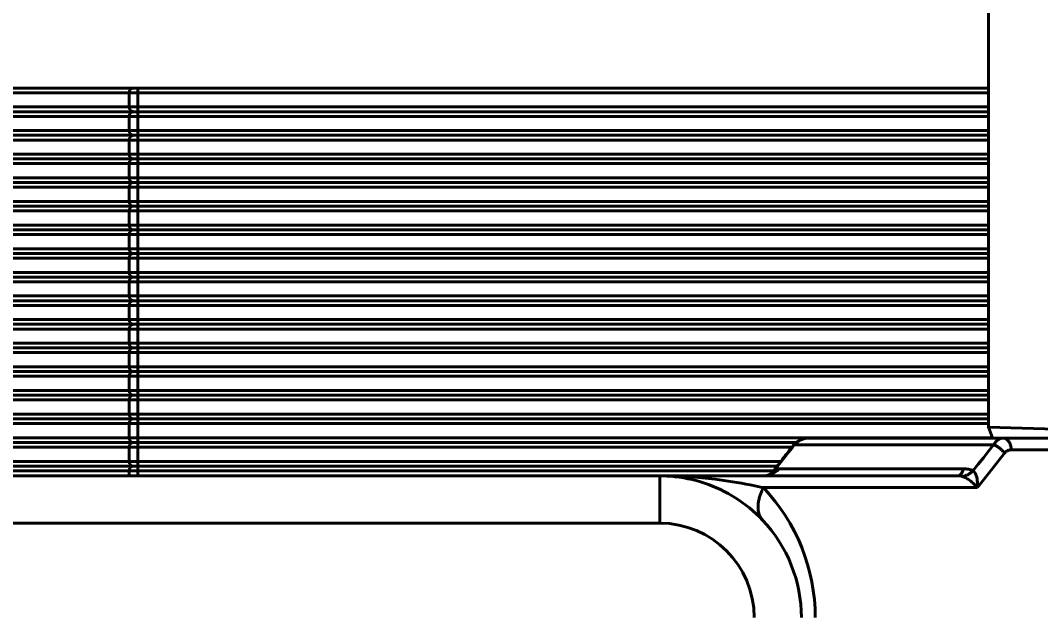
# Model space of a CAD drawing. Header units: millimetres. Extents: x 15 to 415, y 5 to 292.
# Drawn here: x 87.61 to 109.21, y 84.37 to 97.01 of the extents above; entities that cross this region are included whole.
import ezdxf

# ---------------------------------------------------------------- set-up
doc = ezdxf.new("R2010")
doc.units = ezdxf.units.MM
doc.layers.add('Annotations', color=7, linetype='Continuous')
doc.layers.add('Geometries', color=7, linetype='Continuous')
doc.styles.add('Shapr4', font='txt', dxfattribs={"height": 3.3495})
doc.dimstyles.new('ISO-25', dxfattribs={"dimtxt": 2.5, "dimasz": 2.5, "dimexe": 1.25, "dimexo": 0.625, "dimtad": 1, "dimtxsty": 'Standard', "dimcen": 2.5, "dimadec": 0, "dimazin": 0, "dimtfac": 1, "dimtmove": 0, "dimatfit": 3, "dimfxl": 1, "dimarcsym": 0})

# ---------------------------------------------------------------- blocks, each defined once
blk = doc.blocks.new('*D4')
at = {"layer": 'Annotations', "color": 0, "linetype": 'Continuous', "lineweight": 15}
for p, q in [((105.528, 147.764), (154.763, 147.764)), ((153.513, 145.264), (153.513, 25.74)), ((88.385, 23.24), (154.763, 23.24))]:
    blk.add_line(p, q, dxfattribs=at)
at = {"layer": 'Annotations', "color": 0}
for points in [[(153.929, 145.264), (153.096, 145.264), (153.513, 147.764)], [(153.096, 25.74), (153.929, 25.74), (153.513, 23.24)]]:
    blk.add_solid(points, dxfattribs=at)
at = {"layer": 'Defpoints', "color": 0}
for p in [(104.903, 147.764), (87.76, 23.24), (153.513, 23.24)]:
    blk.add_point(p, dxfattribs=at)
at = {"layer": 'Annotations', "color": 0, "lineweight": 15, "insert": (150.819, 80.807), "char_height": 3.3495, "attachment_point": 5, "rotation": 90, "style": 'Shapr4'}
blk.add_mtext('\\A1;124,52', dxfattribs=at)

msp = doc.modelspace()

# ---------------------------------------------------------------- linework, layer by layer
at = {"layer": 'Geometries', "linetype": 'Continuous', "lineweight": 40}
for p, q in [((108.112, 95.581), (108.112, 98.752)), ((90.013, 95.581), (86.181, 95.581)), ((86.266, 95.481), (89.915, 95.481)), ((89.915, 95.481), (89.915, 95.181)), ((89.915, 95.481), (90.098, 95.481)), ((90.104, 95.581), (90.013, 95.581)), ((90.098, 95.181), (90.098, 95.481)), ((90.098, 95.481), (108.112, 95.481)), ((108.112, 95.581), (90.104, 95.581)), ((108.112, 95.481), (108.112, 95.581)), ((108.112, 95.181), (108.112, 95.481)), ((90.013, 95.081), (86.181, 95.081)), ((89.915, 95.181), (86.266, 95.181)), ((90.098, 95.181), (89.915, 95.181)), ((90.104, 95.081), (90.013, 95.081)), ((108.112, 95.181), (90.098, 95.181)), ((108.112, 95.081), (90.104, 95.081)), ((108.112, 95.081), (108.112, 95.181)), ((108.112, 94.981), (108.112, 95.081)), ((86.266, 94.981), (89.915, 94.981)), ((89.915, 94.981), (89.915, 94.681)), ((89.915, 94.981), (90.098, 94.981)), ((90.098, 94.981), (108.112, 94.981)), ((90.098, 94.681), (90.098, 94.981)), ((108.112, 94.681), (108.112, 94.981)), ((89.915, 94.681), (86.266, 94.681)), ((90.098, 94.681), (89.915, 94.681)), ((108.112, 94.681), (90.098, 94.681)), ((108.112, 94.581), (108.112, 94.681)), ((86.181, 94.581), (90.013, 94.581)), ((86.266, 94.481), (89.915, 94.481)), ((89.915, 94.481), (90.098, 94.481)), ((89.915, 94.481), (89.915, 94.181)), ((90.013, 94.581), (90.104, 94.581)), ((90.098, 94.181), (90.098, 94.481)), ((90.098, 94.481), (108.112, 94.481)), ((90.104, 94.581), (108.112, 94.581)), ((108.112, 94.481), (108.112, 94.581)), ((108.112, 94.181), (108.112, 94.481)), ((89.915, 94.181), (86.266, 94.181)), ((90.098, 94.181), (89.915, 94.181)), ((108.112, 94.181), (90.098, 94.181)), ((108.112, 94.081), (108.112, 94.181)), ((86.181, 94.081), (90.013, 94.081)), ((86.266, 93.981), (89.915, 93.981)), ((89.915, 93.981), (90.098, 93.981)), ((89.915, 93.981), (89.915, 93.681)), ((90.013, 94.081), (90.104, 94.081)), ((90.098, 93.681), (90.098, 93.981)), ((90.098, 93.981), (108.112, 93.981)), ((90.104, 94.081), (108.112, 94.081)), ((108.112, 93.981), (108.112, 94.081)), ((108.112, 93.681), (108.112, 93.981)), ((90.013, 93.581), (86.181, 93.581)), ((89.915, 93.681), (86.266, 93.681)), ((90.098, 93.681), (89.915, 93.681)), ((90.104, 93.581), (90.013, 93.581)), ((108.112, 93.681), (90.098, 93.681)), ((108.112, 93.581), (90.104, 93.581)), ((108.112, 93.581), (108.112, 93.681)), ((108.112, 93.481), (108.112, 93.581)), ((86.266, 93.481), (89.915, 93.481)), ((89.915, 93.481), (89.915, 93.181)), ((89.915, 93.481), (90.098, 93.481)), ((90.098, 93.181), (90.098, 93.481)), ((90.098, 93.481), (108.112, 93.481)), ((108.112, 93.181), (108.112, 93.481)), ((89.915, 93.181), (86.266, 93.181)), ((90.098, 93.181), (89.915, 93.181)), ((108.112, 93.181), (90.098, 93.181)), ((108.112, 93.081), (108.112, 93.181)), ((86.181, 93.081), (90.013, 93.081)), ((86.266, 92.981), (89.915, 92.981)), ((89.915, 92.981), (89.915, 92.681)), ((89.915, 92.981), (90.098, 92.981)), ((90.013, 93.081), (90.104, 93.081)), ((90.098, 92.681), (90.098, 92.981)), ((90.098, 92.981), (108.112, 92.981)), ((90.104, 93.081), (108.112, 93.081)), ((108.112, 92.981), (108.112, 93.081)), ((108.112, 92.681), (108.112, 92.981)), ((89.915, 92.681), (86.266, 92.681)), ((90.098, 92.681), (89.915, 92.681)), ((108.112, 92.681), (90.098, 92.681)), ((108.112, 92.581), (108.112, 92.681)), ((86.181, 92.581), (90.013, 92.581)), ((86.266, 92.481), (89.915, 92.481)), ((89.915, 92.481), (89.915, 92.181)), ((89.915, 92.481), (90.098, 92.481)), ((90.013, 92.581), (90.104, 92.581)), ((90.098, 92.481), (108.112, 92.481)), ((90.098, 92.181), (90.098, 92.481)), ((90.104, 92.581), (108.112, 92.581)), ((108.112, 92.481), (108.112, 92.581)), ((108.112, 92.181), (108.112, 92.481)), ((86.181, 92.081), (90.013, 92.081)), ((89.915, 92.181), (86.266, 92.181)), ((90.098, 92.181), (89.915, 92.181)), ((90.013, 92.081), (90.104, 92.081)), ((108.112, 92.181), (90.098, 92.181)), ((90.104, 92.081), (108.112, 92.081)), ((108.112, 92.081), (108.112, 92.181)), ((108.112, 91.981), (108.112, 92.081)), ((86.266, 91.981), (89.915, 91.981)), ((89.915, 91.981), (89.915, 91.681)), ((89.915, 91.981), (90.098, 91.981)), ((90.098, 91.681), (90.098, 91.981)), ((90.098, 91.981), (108.112, 91.981)), ((108.112, 91.681), (108.112, 91.981)), ((90.013, 91.581), (86.181, 91.581)), ((89.915, 91.681), (86.266, 91.681)), ((90.098, 91.681), (89.915, 91.681)), ((90.104, 91.581), (90.013, 91.581)), ((108.112, 91.681), (90.098, 91.681)), ((108.112, 91.581), (90.104, 91.581)), ((108.112, 91.581), (108.112, 91.681)), ((108.112, 91.481), (108.112, 91.581)), ((86.266, 91.481), (89.915, 91.481)), ((89.915, 91.481), (89.915, 91.181)), ((89.915, 91.481), (90.098, 91.481)), ((90.098, 91.181), (90.098, 91.481)), ((90.098, 91.481), (108.112, 91.481)), ((108.112, 91.181), (108.112, 91.481)), ((89.915, 91.181), (86.266, 91.181)), ((90.098, 91.181), (89.915, 91.181)), ((108.112, 91.181), (90.098, 91.181)), ((108.112, 91.081), (108.112, 91.181)), ((90.013, 91.081), (86.181, 91.081)), ((86.266, 90.981), (89.915, 90.981)), ((89.915, 90.981), (89.915, 90.681)), ((89.915, 90.981), (90.098, 90.981)), ((90.104, 91.081), (90.013, 91.081)), ((90.098, 90.681), (90.098, 90.981)), ((90.098, 90.981), (108.112, 90.981)), ((108.112, 91.081), (90.104, 91.081)), ((108.112, 90.981), (108.112, 91.081)), ((108.112, 90.681), (108.112, 90.981)), ((90.013, 90.581), (86.181, 90.581)), ((89.915, 90.681), (86.266, 90.681)), ((90.098, 90.681), (89.915, 90.681)), ((90.104, 90.581), (90.013, 90.581)), ((108.112, 90.681), (90.098, 90.681)), ((108.112, 90.581), (90.104, 90.581)), ((108.112, 90.581), (108.112, 90.681)), ((108.112, 90.481), (108.112, 90.581)), ((86.266, 90.481), (89.915, 90.481)), ((89.915, 90.481), (89.915, 90.181)), ((89.915, 90.481), (90.098, 90.481)), ((90.098, 90.181), (90.098, 90.481)), ((90.098, 90.481), (108.112, 90.481)), ((108.112, 90.181), (108.112, 90.481)), ((90.013, 90.081), (86.181, 90.081)), ((89.915, 90.181), (86.266, 90.181)), ((90.098, 90.181), (89.915, 90.181)), ((90.104, 90.081), (90.013, 90.081)), ((108.112, 90.181), (90.098, 90.181)), ((108.112, 90.081), (90.104, 90.081)), ((108.112, 90.081), (108.112, 90.181)), ((108.112, 89.981), (108.112, 90.081)), ((86.266, 89.981), (89.915, 89.981)), ((89.915, 89.981), (89.915, 89.681)), ((89.915, 89.981), (90.098, 89.981)), ((90.098, 89.681), (90.098, 89.981)), ((90.098, 89.981), (108.112, 89.981)), ((108.112, 89.681), (108.112, 89.981)), ((89.915, 89.681), (86.266, 89.681)), ((90.098, 89.681), (89.915, 89.681)), ((108.112, 89.681), (90.098, 89.681)), ((108.112, 89.581), (108.112, 89.681)), ((86.181, 89.581), (90.013, 89.581)), ((86.266, 89.481), (89.915, 89.481)), ((89.915, 89.481), (89.915, 89.181)), ((89.915, 89.481), (90.098, 89.481)), ((90.013, 89.581), (90.104, 89.581)), ((90.098, 89.181), (90.098, 89.481)), ((90.098, 89.481), (108.112, 89.481)), ((90.104, 89.581), (108.112, 89.581)), ((108.112, 89.481), (108.112, 89.581)), ((108.112, 89.181), (108.112, 89.481)), ((86.181, 89.081), (90.013, 89.081)), ((89.915, 89.181), (86.266, 89.181)), ((90.098, 89.181), (89.915, 89.181)), ((90.013, 89.081), (90.104, 89.081)), ((108.112, 89.181), (90.098, 89.181)), ((90.104, 89.081), (108.112, 89.081)), ((108.112, 89.081), (108.112, 89.181)), ((108.112, 88.981), (108.112, 89.081)), ((86.266, 88.981), (89.915, 88.981)), ((89.915, 88.981), (89.915, 88.681)), ((89.915, 88.981), (90.098, 88.981)), ((90.098, 88.681), (90.098, 88.981)), ((90.098, 88.981), (108.112, 88.981)), ((108.112, 88.681), (108.112, 88.981)), ((86.181, 88.581), (90.013, 88.581)), ((89.915, 88.681), (86.266, 88.681)), ((90.098, 88.681), (89.915, 88.681)), ((90.013, 88.581), (90.104, 88.581)), ((108.112, 88.681), (90.098, 88.681)), ((90.104, 88.581), (108.112, 88.581)), ((108.112, 88.581), (108.112, 88.681)), ((108.112, 88.481), (108.112, 88.581)), ((86.266, 88.481), (89.915, 88.481)), ((89.915, 88.481), (89.915, 88.181)), ((89.915, 88.481), (90.098, 88.481)), ((90.098, 88.181), (90.098, 88.481)), ((90.098, 88.481), (108.112, 88.481)), ((108.112, 88.401), (108.112, 88.481)), ((108.112, 88.401), (117.294, 88.147)), ((108.191, 88.181), (108.112, 88.401)), ((89.915, 88.181), (86.266, 88.181)), ((90.098, 88.181), (89.915, 88.181)), ((108.191, 88.181), (90.098, 88.181)), ((104.299, 88.174), (104.298, 88.174)), ((108.193, 88.174), (104.299, 88.174)), ((108.193, 88.174), (108.191, 88.181)), ((108.412, 88.174), (108.193, 88.174)), ((112.827, 88.174), (108.412, 88.174)), ((90.013, 88.081), (86.181, 88.081)), ((86.266, 87.981), (89.915, 87.981)), ((89.915, 87.981), (89.915, 87.681)), ((89.915, 87.981), (90.098, 87.981)), ((90.104, 88.081), (90.013, 88.081)), ((90.098, 87.681), (90.098, 87.981)), ((90.098, 87.981), (103.947, 87.981)), ((104.04, 88.081), (90.104, 88.081)), ((103.963, 88.002), (103.947, 87.981)), ((103.95, 87.966), (103.997, 88.028)), ((103.964, 88.004), (103.963, 88.002)), ((103.964, 88.004), (103.964, 88.004)), ((103.997, 88.028), (108.218, 88.028)), ((108.589, 87.924), (113.004, 87.924)), ((86.181, 87.581), (90.013, 87.581)), ((89.915, 87.681), (86.266, 87.681)), ((86.266, 87.481), (89.915, 87.481)), ((90.098, 87.681), (89.915, 87.681)), ((89.915, 87.481), (89.915, 87.374)), ((89.915, 87.481), (90.098, 87.481)), ((90.013, 87.581), (90.104, 87.581)), ((103.713, 87.681), (90.098, 87.681)), ((90.098, 87.481), (103.557, 87.481)), ((90.098, 87.374), (90.098, 87.481)), ((90.104, 87.581), (103.635, 87.581)), ((103.557, 87.481), (103.536, 87.455)), ((107.585, 87.521), (103.672, 87.521)), ((89.915, 87.374), (86.266, 87.374)), ((90.098, 87.374), (89.915, 87.374)), ((101.148, 87.374), (90.098, 87.374)), ((101.148, 87.374), (103.35, 87.374)), ((101.148, 87.374), (101.148, 86.374)), ((101.194, 87.374), (101.165, 87.374)), ((101.195, 87.374), (101.193, 87.374)), ((101.193, 87.374), (101.193, 87.374)), ((103.35, 87.374), (103.352, 87.374)), ((103.35, 87.374), (107.456, 87.374)), ((103.352, 87.374), (103.371, 87.375)), ((103.44, 87.387), (103.443, 87.388)), ((103.539, 87.458), (103.539, 87.457)), ((103.346, 87.124), (107.874, 87.124)), ((103.327, 86.437), (103.326, 86.438)), ((75.744, 86.374), (101.148, 86.374))]:
    msp.add_line(p, q, dxfattribs=at)
at = {"layer": 'Geometries', "linetype": 'Continuous', "lineweight": 40, "flags": 128}
for points in [[(103.997, 88.028), (104.011, 88.043), (104.025, 88.058), (104.04, 88.072), (104.056, 88.085), (104.071, 88.097), (104.087, 88.109), (104.104, 88.119), (104.12, 88.128), (104.137, 88.137), (104.155, 88.145), (104.172, 88.152), (104.19, 88.158), (104.208, 88.163), (104.226, 88.167), (104.244, 88.17), (104.263, 88.172), (104.281, 88.174), (104.299, 88.174)], [(104.298, 88.174), (104.294, 88.174), (104.291, 88.174), (104.288, 88.174), (104.287, 88.174), (104.285, 88.174), (104.281, 88.174), (104.278, 88.174), (104.274, 88.173), (104.271, 88.173), (104.268, 88.173), (104.264, 88.173), (104.261, 88.172), (104.258, 88.172), (104.255, 88.172), (104.251, 88.171), (104.247, 88.171), (104.244, 88.17), (104.241, 88.17), (104.24, 88.17), (104.238, 88.169), (104.236, 88.169), (104.234, 88.169), (104.232, 88.168), (104.231, 88.168), (104.229, 88.168), (104.227, 88.168), (104.225, 88.167), (104.223, 88.167), (104.221, 88.166), (104.219, 88.166), (104.216, 88.165), (104.213, 88.165), (104.21, 88.164), (104.208, 88.164), (104.205, 88.163), (104.202, 88.162), (104.19, 88.159), (104.179, 88.156), (104.168, 88.152), (104.157, 88.148), (104.145, 88.144), (104.135, 88.139), (104.123, 88.134), (104.113, 88.128), (104.108, 88.126), (104.104, 88.124), (104.099, 88.121), (104.095, 88.119), (104.091, 88.117), (104.086, 88.114), (104.083, 88.112), (104.079, 88.109), (104.075, 88.106), (104.071, 88.104), (104.065, 88.1), (104.063, 88.098), (104.06, 88.096), (104.058, 88.095), (104.056, 88.094), (104.054, 88.092), (104.053, 88.091), (104.05, 88.089), (104.048, 88.087), (104.045, 88.085), (104.042, 88.083), (104.04, 88.081), (104.04, 88.081)], [(108.412, 88.174), (108.401, 88.174), (108.389, 88.172), (108.377, 88.17), (108.366, 88.167), (108.354, 88.163), (108.343, 88.158), (108.332, 88.152), (108.32, 88.145), (108.309, 88.137), (108.3, 88.13), (108.291, 88.122), (108.282, 88.114), (108.273, 88.105), (108.264, 88.095), (108.256, 88.085), (108.248, 88.074), (108.24, 88.064), (108.233, 88.052), (108.225, 88.04), (108.218, 88.028)], [(108.537, 88.101), (108.529, 88.112), (108.52, 88.123), (108.511, 88.132), (108.501, 88.141), (108.491, 88.148), (108.48, 88.155), (108.469, 88.161), (108.458, 88.166), (108.447, 88.169), (108.435, 88.172), (108.424, 88.174), (108.412, 88.174)], [(103.589, 87.502), (103.666, 87.6), (103.742, 87.699), (103.819, 87.797), (103.878, 87.874), (103.938, 87.951), (103.95, 87.966)], [(103.947, 87.981), (103.937, 87.969), (103.91, 87.935), (103.884, 87.901), (103.858, 87.868), (103.832, 87.835), (103.807, 87.802), (103.782, 87.77), (103.758, 87.739), (103.733, 87.707), (103.713, 87.681)], [(104.04, 88.081), (104.038, 88.08), (104.036, 88.078), (104.033, 88.076), (104.03, 88.073), (104.027, 88.07), (104.023, 88.067), (104.019, 88.064), (104.016, 88.061), (104.012, 88.057), (104.007, 88.052), (104.003, 88.048), (103.999, 88.044), (103.995, 88.04), (103.991, 88.036), (103.988, 88.033), (103.985, 88.029), (103.981, 88.025), (103.978, 88.021), (103.975, 88.018), (103.973, 88.015), (103.97, 88.012), (103.968, 88.009), (103.964, 88.004)], [(103.964, 88.004), (103.967, 88.008), (103.972, 88.013), (103.978, 88.017), (103.984, 88.021), (103.99, 88.025), (103.997, 88.028)], [(108.218, 88.028), (108.109, 87.893), (108, 87.757), (107.891, 87.621), (107.782, 87.485)], [(108.218, 88.028), (108.231, 88.024), (108.244, 88.019), (108.257, 88.013), (108.27, 88.007), (108.283, 88.001), (108.296, 87.993), (108.309, 87.986), (108.322, 87.977), (108.335, 87.969), (108.347, 87.959), (108.359, 87.95), (108.371, 87.94), (108.382, 87.929), (108.393, 87.919), (108.403, 87.908), (108.413, 87.897), (108.423, 87.885), (108.431, 87.874), (108.44, 87.863), (108.447, 87.851)], [(108.447, 87.851), (108.456, 87.861), (108.464, 87.87), (108.473, 87.878), (108.482, 87.886), (108.492, 87.893), (108.502, 87.899), (108.512, 87.905), (108.522, 87.91), (108.533, 87.914), (108.544, 87.918), (108.555, 87.921), (108.567, 87.923), (108.578, 87.924), (108.589, 87.924)], [(108.589, 87.924), (108.589, 87.941), (108.588, 87.957), (108.586, 87.973), (108.583, 87.989), (108.58, 88.005), (108.576, 88.02), (108.571, 88.035), (108.565, 88.049), (108.559, 88.063), (108.553, 88.076), (108.545, 88.089), (108.537, 88.101)], [(107.874, 87.124), (107.981, 87.261), (108.087, 87.397), (108.194, 87.532), (108.321, 87.692), (108.447, 87.851)], [(103.416, 87.379), (103.426, 87.381), (103.452, 87.387), (103.476, 87.394), (103.501, 87.402), (103.524, 87.412), (103.548, 87.424), (103.57, 87.437), (103.592, 87.451), (103.614, 87.466), (103.634, 87.483), (103.653, 87.501), (103.672, 87.521)], [(103.443, 87.388), (103.452, 87.392), (103.465, 87.398), (103.478, 87.404), (103.491, 87.412), (103.503, 87.419), (103.515, 87.428), (103.527, 87.437), (103.538, 87.446), (103.549, 87.456), (103.56, 87.467), (103.57, 87.478), (103.58, 87.49), (103.589, 87.502)], [(103.589, 87.502), (103.575, 87.493), (103.561, 87.481), (103.547, 87.467), (103.539, 87.458)], [(103.635, 87.581), (103.614, 87.554), (103.592, 87.526), (103.57, 87.498), (103.557, 87.481)], [(103.672, 87.521), (103.664, 87.52), (103.656, 87.52), (103.647, 87.519), (103.638, 87.517), (103.629, 87.515), (103.62, 87.512), (103.61, 87.509), (103.6, 87.506), (103.589, 87.502)], [(103.713, 87.681), (103.708, 87.675), (103.684, 87.644), (103.66, 87.614), (103.637, 87.584), (103.635, 87.581)], [(107.456, 87.374), (107.466, 87.375), (107.477, 87.377), (107.487, 87.381), (107.497, 87.387), (107.506, 87.394), (107.516, 87.402), (107.526, 87.412), (107.535, 87.424), (107.544, 87.437), (107.553, 87.451), (107.561, 87.466), (107.569, 87.483), (107.577, 87.501), (107.585, 87.521)], [(107.556, 87.362), (107.569, 87.363), (107.581, 87.365), (107.594, 87.368), (107.606, 87.371), (107.619, 87.375), (107.632, 87.38), (107.644, 87.385), (107.657, 87.391), (107.67, 87.397), (107.682, 87.405), (107.695, 87.413), (107.708, 87.421), (107.721, 87.431), (107.734, 87.44), (107.746, 87.451), (107.758, 87.462), (107.77, 87.473), (107.782, 87.485)], [(107.782, 87.485), (107.768, 87.491), (107.752, 87.496), (107.737, 87.501), (107.721, 87.505), (107.705, 87.509), (107.689, 87.512), (107.672, 87.515), (107.655, 87.517), (107.638, 87.519), (107.62, 87.52), (107.602, 87.52), (107.585, 87.521)], [(107.874, 87.124), (107.876, 87.163), (107.877, 87.201), (107.875, 87.239), (107.872, 87.275), (107.866, 87.311), (107.859, 87.344), (107.85, 87.375), (107.84, 87.404), (107.827, 87.429), (107.814, 87.452), (107.799, 87.47), (107.782, 87.485)], [(101.193, 87.374), (101.192, 87.374), (101.19, 87.374), (101.188, 87.374), (101.186, 87.374), (101.184, 87.374), (101.182, 87.374), (101.181, 87.374), (101.18, 87.374), (101.178, 87.374), (101.176, 87.374), (101.174, 87.374), (101.171, 87.374), (101.167, 87.374), (101.163, 87.374)], [(103.439, 87.387), (103.437, 87.387), (103.436, 87.386), (103.433, 87.385), (103.431, 87.385), (103.429, 87.384), (103.428, 87.384), (103.427, 87.384), (103.426, 87.383), (103.425, 87.383), (103.425, 87.383), (103.424, 87.383), (103.423, 87.382), (103.421, 87.382), (103.42, 87.382), (103.419, 87.381), (103.417, 87.381), (103.416, 87.381), (103.415, 87.381), (103.413, 87.38), (103.411, 87.38), (103.409, 87.379), (103.406, 87.379), (103.404, 87.379), (103.401, 87.378), (103.399, 87.378), (103.396, 87.377), (103.392, 87.377), (103.389, 87.376), (103.385, 87.376), (103.383, 87.376), (103.38, 87.376), (103.378, 87.375), (103.375, 87.375), (103.372, 87.375), (103.371, 87.375)], [(103.371, 87.375), (103.376, 87.375), (103.401, 87.377), (103.416, 87.379)], [(103.539, 87.457), (103.539, 87.457), (103.538, 87.456), (103.538, 87.456), (103.537, 87.455), (103.537, 87.455), (103.536, 87.454), (103.536, 87.454), (103.535, 87.453), (103.535, 87.452), (103.534, 87.452), (103.534, 87.451), (103.533, 87.45), (103.532, 87.45), (103.532, 87.449), (103.531, 87.448), (103.53, 87.447), (103.529, 87.446), (103.529, 87.446), (103.527, 87.444), (103.526, 87.443), (103.525, 87.441), (103.523, 87.44), (103.522, 87.439), (103.52, 87.437), (103.519, 87.436), (103.517, 87.434), (103.515, 87.432), (103.513, 87.431), (103.511, 87.429), (103.509, 87.428), (103.507, 87.426), (103.506, 87.425), (103.506, 87.425), (103.504, 87.424), (103.504, 87.423), (103.503, 87.423), (103.502, 87.422), (103.502, 87.422), (103.501, 87.421), (103.5, 87.42), (103.499, 87.42), (103.498, 87.419), (103.497, 87.418), (103.496, 87.418), (103.495, 87.417), (103.495, 87.417), (103.494, 87.416), (103.493, 87.416), (103.492, 87.415), (103.491, 87.414), (103.49, 87.413), (103.489, 87.413), (103.488, 87.412), (103.486, 87.411), (103.484, 87.41), (103.482, 87.409), (103.481, 87.407), (103.478, 87.406), (103.476, 87.405), (103.474, 87.404), (103.472, 87.402), (103.469, 87.401), (103.466, 87.399), (103.462, 87.397), (103.458, 87.395), (103.455, 87.394), (103.451, 87.392), (103.447, 87.39), (103.443, 87.389), (103.442, 87.388), (103.441, 87.388), (103.44, 87.388), (103.439, 87.387)], [(103.44, 87.387), (103.439, 87.387), (103.439, 87.387)], [(103.443, 87.389), (103.443, 87.388), (103.442, 87.388), (103.442, 87.388), (103.442, 87.388), (103.441, 87.388), (103.44, 87.387)], [(107.456, 87.374), (107.468, 87.374), (107.48, 87.374), (107.491, 87.373), (107.502, 87.372), (107.512, 87.371), (107.522, 87.37), (107.532, 87.368), (107.54, 87.367), (107.549, 87.365), (107.556, 87.362)], [(107.556, 87.362), (107.575, 87.355), (107.595, 87.347), (107.615, 87.337), (107.636, 87.327), (107.657, 87.314), (107.678, 87.301)], [(107.678, 87.301), (107.705, 87.282), (107.732, 87.262), (107.758, 87.241), (107.784, 87.219), (107.816, 87.188), (107.846, 87.156), (107.874, 87.124)], [(103.346, 87.124), (103.285, 87.137), (103.225, 87.149), (103.163, 87.162), (103.101, 87.174), (103.063, 87.182)], [(103.324, 86.439), (103.315, 86.449), (103.304, 86.463), (103.295, 86.477), (103.285, 86.491), (103.277, 86.507), (103.269, 86.522), (103.262, 86.538), (103.256, 86.554), (103.251, 86.57), (103.246, 86.587), (103.242, 86.604), (103.239, 86.622), (103.236, 86.64), (103.234, 86.658), (103.232, 86.677), (103.231, 86.696), (103.231, 86.715), (103.231, 86.734), (103.232, 86.754), (103.234, 86.774), (103.236, 86.795), (103.239, 86.815), (103.243, 86.837), (103.247, 86.858), (103.252, 86.879), (103.257, 86.901), (103.263, 86.922), (103.269, 86.944), (103.277, 86.966), (103.285, 86.988), (103.293, 87.011), (103.302, 87.033), (103.312, 87.056), (103.323, 87.079), (103.334, 87.101), (103.346, 87.124)]]:
    msp.add_lwpolyline(points, dxfattribs=at)
at = {"layer": 'Geometries', "linetype": 'Continuous', "lineweight": 40}
for centre, radius, start, end in [((101.148, 84.374), 3, 88.9078, 90), ((101.143, 77.895), 9.479, 82.8727, 89.6942), ((101.148, 84.374), 3, 61.1378, 88.9078), ((100.943, 76.363), 11.024, 78.9153, 82.8295), ((100.441, 84.374), 4, 0, 43.4325), ((101.148, 84.374), 3, 57.9591, 61.1378), ((101.148, 84.374), 3, 43.4435, 57.9591), ((101.148, 84.374), 3, 0, 43.4435), ((101.148, 84.374), 2, 0, 90)]:
    msp.add_arc(centre, radius, start, end, dxfattribs=at)
for centre, major_axis, ratio, start_param, end_param in [((90.013, 95.481), (0, -0.1), 0.980278, 3.141593, 4.712389), ((90.104, 95.481), (0, -0.1), 0.065114, 3.141593, 4.712389), ((90.013, 95.181), (0, -0.1), 0.980278, 4.712389, 6.283185), ((90.013, 94.981), (0, -0.1), 0.980278, 3.141593, 4.712389), ((90.104, 95.181), (0, 0.1), 0.065114, 1.570796, 3.141593), ((90.104, 94.981), (0, -0.1), 0.065114, 3.141593, 4.712389), ((90.013, 94.681), (0, -0.1), 0.980278, 4.712389, 6.283185), ((90.104, 94.681), (0, 0.1), 0.065114, 1.570796, 3.141593), ((90.013, 94.481), (0, -0.1), 0.980278, 3.141593, 4.712389), ((90.104, 94.481), (0, -0.1), 0.065114, 3.141593, 4.712389), ((90.013, 94.181), (0, -0.1), 0.980278, 4.712389, 6.283185), ((90.104, 94.181), (0, 0.1), 0.065114, 1.570796, 3.141593), ((90.013, 93.981), (0, -0.1), 0.980278, 3.141593, 4.712389), ((90.104, 93.981), (0, -0.1), 0.065114, 3.141593, 4.712389), ((90.013, 93.681), (0, -0.1), 0.980278, 4.712389, 6.283185), ((90.013, 93.481), (0, -0.1), 0.980278, 3.141593, 4.712389), ((90.104, 93.681), (0, 0.1), 0.065114, 1.570796, 3.141593), ((90.104, 93.481), (0, -0.1), 0.065114, 3.141593, 4.712389), ((90.013, 93.181), (0, -0.1), 0.980278, 4.712389, 6.283185), ((90.104, 93.181), (0, 0.1), 0.065114, 1.570796, 3.141593), ((90.013, 92.981), (0, -0.1), 0.980278, 3.141593, 4.712389), ((90.104, 92.981), (0, -0.1), 0.065114, 3.141593, 4.712389), ((90.013, 92.681), (0, -0.1), 0.980278, 4.712389, 6.283185), ((90.104, 92.681), (0, 0.1), 0.065114, 1.570796, 3.141593), ((90.013, 92.481), (0, -0.1), 0.980278, 3.141593, 4.712389), ((90.104, 92.481), (0, -0.1), 0.065114, 3.141593, 4.712389), ((90.013, 92.181), (0, -0.1), 0.980278, 4.712389, 6.283185), ((90.013, 91.981), (0, -0.1), 0.980278, 3.141593, 4.712389), ((90.104, 92.181), (0, 0.1), 0.065114, 1.570796, 3.141593), ((90.104, 91.981), (0, -0.1), 0.065114, 3.141593, 4.712389), ((90.013, 91.681), (0, -0.1), 0.980278, 4.712389, 6.283185), ((90.013, 91.481), (0, -0.1), 0.980278, 3.141593, 4.712389), ((90.104, 91.681), (0, 0.1), 0.065114, 1.570796, 3.141593), ((90.104, 91.481), (0, -0.1), 0.065114, 3.141593, 4.712389), ((90.013, 91.181), (0, -0.1), 0.980278, 4.712389, 6.283185), ((90.104, 91.181), (0, 0.1), 0.065114, 1.570796, 3.141593), ((90.013, 90.981), (0, -0.1), 0.980278, 3.141593, 4.712389), ((90.104, 90.981), (0, -0.1), 0.065114, 3.141593, 4.712389), ((90.013, 90.681), (0, -0.1), 0.980278, 4.712389, 6.283185), ((90.013, 90.481), (0, -0.1), 0.980278, 3.141593, 4.712389), ((90.104, 90.681), (0, 0.1), 0.065114, 1.570796, 3.141593), ((90.104, 90.481), (0, -0.1), 0.065114, 3.141593, 4.712389), ((90.013, 90.181), (0, -0.1), 0.980278, 4.712389, 6.283185), ((90.013, 89.981), (0, -0.1), 0.980278, 3.141593, 4.712389), ((90.104, 90.181), (0, 0.1), 0.065114, 1.570796, 3.141593), ((90.104, 89.981), (0, -0.1), 0.065114, 3.141593, 4.712389), ((90.013, 89.681), (0, -0.1), 0.980278, 4.712389, 6.283185), ((90.104, 89.681), (0, 0.1), 0.065114, 1.570796, 3.141593), ((90.013, 89.481), (0, -0.1), 0.980278, 3.141593, 4.712389), ((90.104, 89.481), (0, -0.1), 0.065114, 3.141593, 4.712389), ((90.013, 89.181), (0, -0.1), 0.980278, 4.712389, 6.283185), ((90.013, 88.981), (0, -0.1), 0.980278, 3.141593, 4.712389), ((90.104, 89.181), (0, 0.1), 0.065114, 1.570796, 3.141593), ((90.104, 88.981), (0, -0.1), 0.065114, 3.141593, 4.712389), ((90.013, 88.681), (0, -0.1), 0.980278, 4.712389, 6.283185), ((90.013, 88.481), (0, -0.1), 0.980278, 3.141593, 4.712389), ((90.104, 88.681), (0, 0.1), 0.065114, 1.570796, 3.141593), ((90.104, 88.481), (0, -0.1), 0.065114, 3.141593, 4.712389), ((90.013, 88.181), (0, -0.1), 0.980278, 4.712389, 6.283185), ((90.104, 88.181), (0, 0.1), 0.065114, 1.570796, 3.141593), ((90.013, 87.981), (0, -0.1), 0.980278, 3.141593, 4.712389), ((90.104, 87.981), (0, -0.1), 0.065114, 3.141593, 4.712389), ((90.013, 87.681), (0, -0.1), 0.980278, 4.712389, 6.283185), ((90.013, 87.481), (0, -0.1), 0.980278, 3.141593, 4.712389), ((90.104, 87.681), (0, 0.1), 0.065114, 1.570796, 3.141593), ((90.104, 87.481), (0, -0.1), 0.065114, 3.141593, 4.712389)]:
    msp.add_ellipse(centre, major_axis=major_axis, ratio=ratio, start_param=start_param, end_param=end_param, dxfattribs=at)

# ---------------------------------------------------------------- dimensions: what is measured, and where the dimension line sits
at = {"layer": 'Annotations', "linetype": 'Continuous', "lineweight": 15}
dim = msp.add_linear_dim(base=(153.513, 23.24), p1=(104.903, 147.764), p2=(87.76, 23.24), angle=90, dimstyle='ISO-25', override={"dimscale": 1, "dimgap": 0.7, "dimdec": 2, "dimlfac": 1, "dimrnd": 0.01, "dimzin": 8, "dimdsep": 44, "dimtxsty": 'Shapr4', "dimse1": 0, "dimse2": 0, "dimadec": 2, "dimtol": 0, "dimlim": 0, "dimtp": 0, "dimtm": 0, "dimtfac": 0.6, "dimtdec": 8, "dimfrac": 2, "dimtolj": 1, "dimlwd": 15, "dimlwe": 15}, dxfattribs=at)
dim.commit()
dim.dimension.update_dxf_attribs({"geometry": '*D4', "text_midpoint": (153.513, 80.807), "dimtype": 160})

doc.saveas('drawing.dxf')
